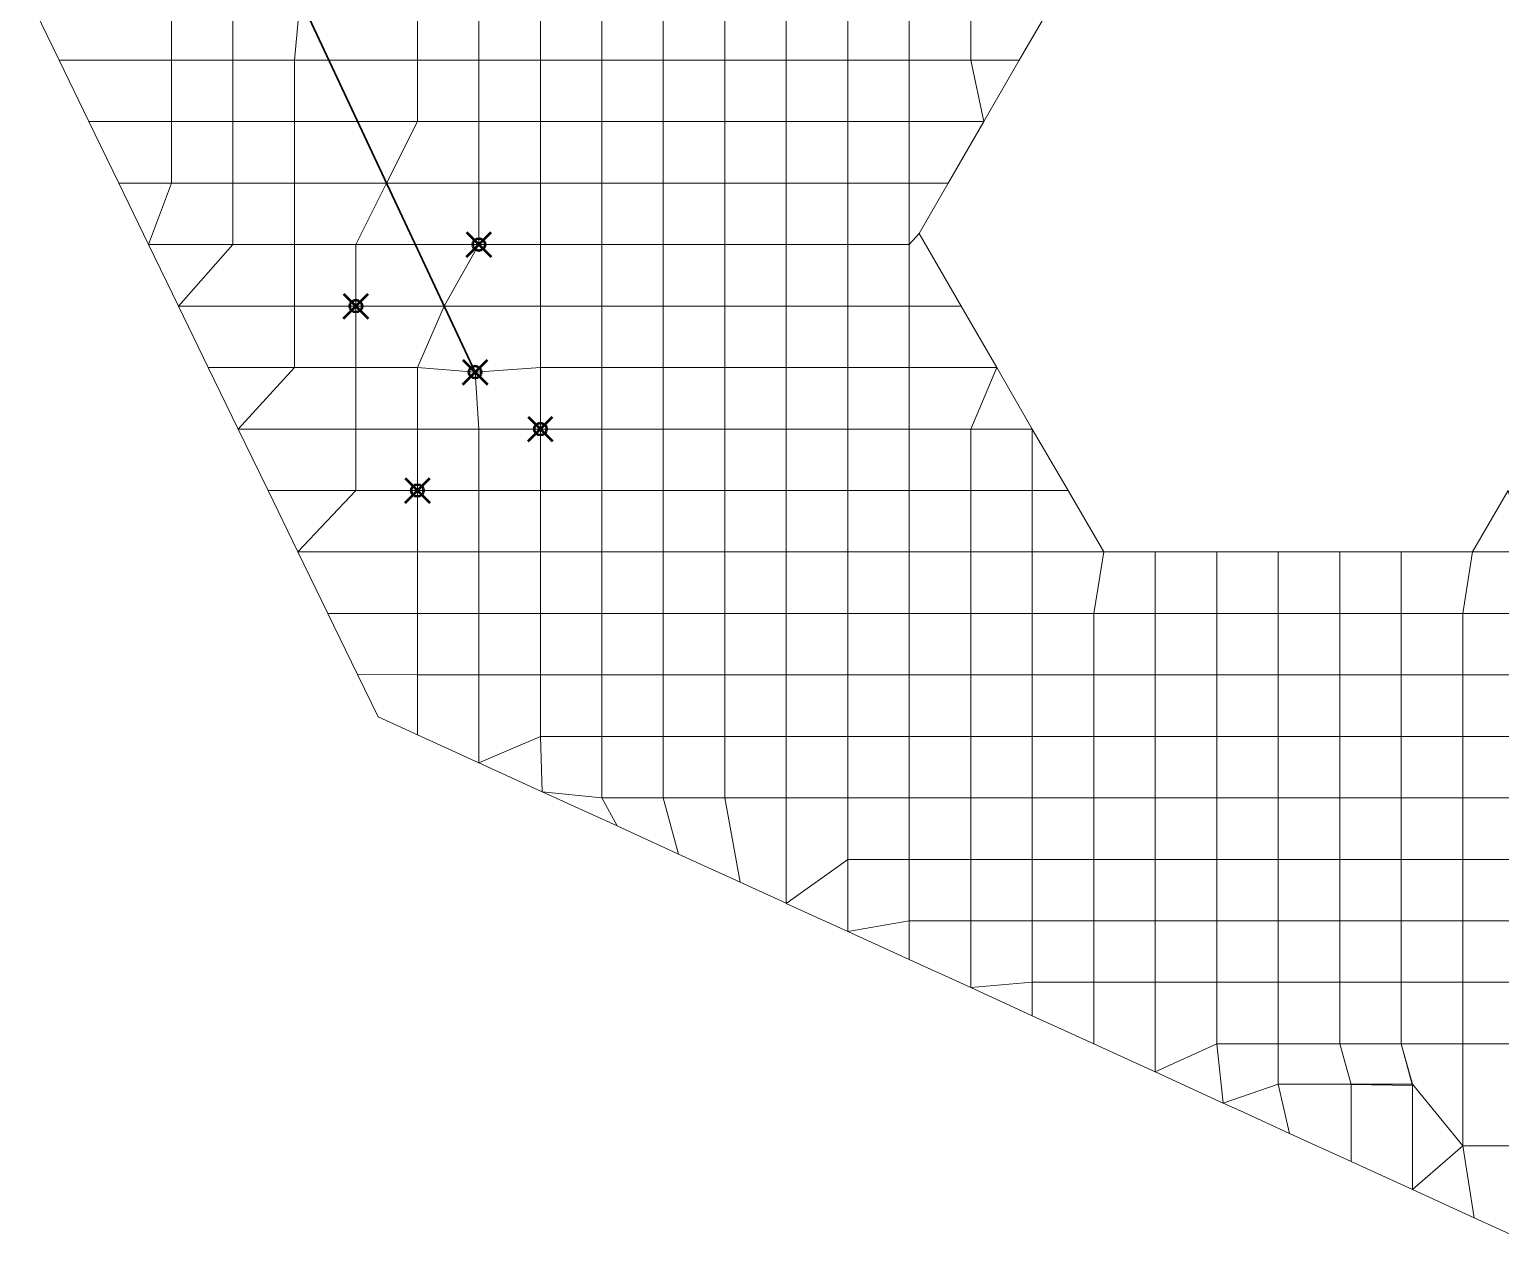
# Model space of a CAD drawing. Header units: inches. Extents: x 0 to 43.9, y -17.3 to 19.6.
# Drawn here: x 30.78 to 36.76, y -14.13 to -9.2 of the extents above; entities that cross this region are included whole.
import ezdxf

# ---------------------------------------------------------------- set-up
doc = ezdxf.new("R2010")
doc.units = ezdxf.units.IN
doc.header["$MEASUREMENT"] = 0
doc.header["$PDMODE"] = 35
doc.header["$PDSIZE"] = 0.05
for name, color, linetype, lineweight in [('SAP.Beam 30X80', 70, 'Continuous', 30), ('SAP.Columns', 170, 'Continuous', 50), ('SAP.Slab 30cm', 11, 'Continuous', 15)]:
    doc.layers.add(name, color=color, linetype=linetype, lineweight=lineweight)

msp = doc.modelspace()

# ---------------------------------------------------------------- linework, layer by layer
at = {"layer": 'SAP.Beam 30X80'}
msp.add_line((30.8376, -6.85529), (32.5897, -10.5952), dxfattribs=at)
at = {"layer": 'SAP.Columns'}
for p in [(32.605, -10.07675), (32.105, -10.32675), (32.5897, -10.5952), (32.855, -10.82675), (32.355, -11.07675)]:
    msp.add_point(p, dxfattribs=at)
at = {"layer": 'SAP.Slab 30cm'}
for points in [[(30.89874, -9.32675), (31.355, -9.32675), (31.355, -9.07675), (30.77771, -9.07675)], [(31.355, -9.32675), (31.605, -9.32675), (31.605, -9.07675), (31.355, -9.07675)], [(31.605, -9.32675), (31.855, -9.32675), (31.87832, -9.07675), (31.605, -9.07675)], [(31.855, -9.32675), (31.99545, -9.32675), (31.87832, -9.07675)], [(31.99545, -9.32675), (32.355, -9.32675), (32.355, -9.07675), (31.87832, -9.07675)], [(32.355, -9.32675), (32.605, -9.32675), (32.605, -9.07675), (32.355, -9.07675)], [(32.605, -9.32675), (32.855, -9.32675), (32.855, -9.07675), (32.605, -9.07675)], [(32.855, -9.32675), (33.105, -9.32675), (33.105, -9.07675), (32.855, -9.07675)], [(33.105, -9.32675), (33.355, -9.32675), (33.355, -9.07675), (33.105, -9.07675)], [(33.355, -9.32675), (33.605, -9.32675), (33.605, -9.07675), (33.355, -9.07675)], [(33.605, -9.32675), (33.855, -9.32675), (33.855, -9.07675), (33.605, -9.07675)], [(33.855, -9.32675), (34.105, -9.32675), (34.105, -9.07675), (33.855, -9.07675)], [(34.105, -9.32675), (34.355, -9.32675), (34.355, -9.07675), (34.105, -9.07675)], [(34.355, -9.32675), (34.605, -9.32675), (34.605, -9.07675), (34.355, -9.07675)], [(34.605, -9.32675), (34.80221, -9.32675), (34.94655, -9.07675), (34.605, -9.07675)], [(31.01976, -9.57675), (31.355, -9.57675), (31.355, -9.32675), (30.89874, -9.32675)], [(31.355, -9.57675), (31.605, -9.57675), (31.605, -9.32675), (31.355, -9.32675)], [(31.605, -9.57675), (31.855, -9.57675), (31.855, -9.32675), (31.605, -9.32675)], [(31.855, -9.57675), (32.11257, -9.57675), (31.99545, -9.32675), (31.855, -9.32675)], [(32.11257, -9.57675), (32.355, -9.57675), (32.355, -9.32675), (31.99545, -9.32675)], [(32.355, -9.57675), (32.605, -9.57675), (32.605, -9.32675), (32.355, -9.32675)], [(32.605, -9.57675), (32.855, -9.57675), (32.855, -9.32675), (32.605, -9.32675)], [(32.855, -9.57675), (33.105, -9.57675), (33.105, -9.32675), (32.855, -9.32675)], [(33.105, -9.57675), (33.355, -9.57675), (33.355, -9.32675), (33.105, -9.32675)], [(33.355, -9.57675), (33.605, -9.57675), (33.605, -9.32675), (33.355, -9.32675)], [(33.605, -9.57675), (33.855, -9.57675), (33.855, -9.32675), (33.605, -9.32675)], [(33.855, -9.57675), (34.105, -9.57675), (34.105, -9.32675), (33.855, -9.32675)], [(34.105, -9.57675), (34.355, -9.57675), (34.355, -9.32675), (34.105, -9.32675)], [(34.355, -9.57675), (34.65787, -9.57675), (34.605, -9.32675), (34.355, -9.32675)], [(34.65787, -9.57675), (34.65787, -9.57675), (34.80221, -9.32675), (34.605, -9.32675)], [(31.14079, -9.82675), (31.355, -9.82675), (31.355, -9.57675), (31.01976, -9.57675)], [(31.355, -9.82675), (31.605, -9.82675), (31.605, -9.57675), (31.355, -9.57675)], [(31.605, -9.82675), (31.855, -9.82675), (31.855, -9.57675), (31.605, -9.57675)], [(31.855, -9.82675), (32.22969, -9.82675), (32.11257, -9.57675), (31.855, -9.57675)], [(32.22969, -9.82675), (32.22969, -9.82675), (32.355, -9.57675), (32.11257, -9.57675)], [(32.22969, -9.82675), (32.605, -9.82675), (32.605, -9.57675), (32.355, -9.57675)], [(32.605, -9.82675), (32.855, -9.82675), (32.855, -9.57675), (32.605, -9.57675)], [(32.855, -9.82675), (33.105, -9.82675), (33.105, -9.57675), (32.855, -9.57675)], [(33.105, -9.82675), (33.355, -9.82675), (33.355, -9.57675), (33.105, -9.57675)], [(33.355, -9.82675), (33.605, -9.82675), (33.605, -9.57675), (33.355, -9.57675)], [(33.605, -9.82675), (33.855, -9.82675), (33.855, -9.57675), (33.605, -9.57675)], [(33.855, -9.82675), (34.105, -9.82675), (34.105, -9.57675), (33.855, -9.57675)], [(34.105, -9.82675), (34.355, -9.82675), (34.355, -9.57675), (34.105, -9.57675)], [(34.355, -9.82675), (34.51354, -9.82675), (34.65787, -9.57675), (34.355, -9.57675)], [(31.26217, -10.07675), (31.26217, -10.07675), (31.355, -9.82675), (31.14079, -9.82675)], [(31.26217, -10.07675), (31.605, -10.07675), (31.605, -9.82675), (31.355, -9.82675)], [(31.605, -10.07675), (31.855, -10.07675), (31.855, -9.82675), (31.605, -9.82675)], [(31.855, -10.07675), (32.105, -10.07675), (32.22969, -9.82675), (31.855, -9.82675)], [(32.105, -10.07675), (32.34681, -10.07675), (32.22969, -9.82675)], [(32.34681, -10.07675), (32.605, -10.07675), (32.605, -9.82675), (32.22969, -9.82675)], [(32.605, -10.07675), (32.855, -10.07675), (32.855, -9.82675), (32.605, -9.82675)], [(32.855, -10.07675), (33.105, -10.07675), (33.105, -9.82675), (32.855, -9.82675)], [(33.105, -10.07675), (33.355, -10.07675), (33.355, -9.82675), (33.105, -9.82675)], [(33.355, -10.07675), (33.605, -10.07675), (33.605, -9.82675), (33.355, -9.82675)], [(33.605, -10.07675), (33.855, -10.07675), (33.855, -9.82675), (33.605, -9.82675)], [(33.855, -10.07675), (34.105, -10.07675), (34.105, -9.82675), (33.855, -9.82675)], [(34.105, -10.07675), (34.355, -10.07675), (34.355, -9.82675), (34.105, -9.82675)], [(34.355, -10.07675), (34.3954, -10.03137), (34.51354, -9.82675), (34.355, -9.82675)], [(34.355, -10.32675), (34.56642, -10.32675), (34.3954, -10.03137), (34.355, -10.07675)], [(31.38363, -10.32675), (31.38363, -10.32675), (31.605, -10.07675), (31.26217, -10.07675)], [(31.38363, -10.32675), (31.855, -10.32675), (31.855, -10.07675), (31.605, -10.07675)], [(31.855, -10.32675), (32.105, -10.32675), (32.105, -10.07675), (31.855, -10.07675)], [(32.105, -10.32675), (32.46393, -10.32675), (32.34681, -10.07675), (32.105, -10.07675)], [(32.46393, -10.32675), (32.46393, -10.32675), (32.605, -10.07675), (32.34681, -10.07675)], [(32.46393, -10.32675), (32.855, -10.32675), (32.855, -10.07675), (32.605, -10.07675)], [(32.855, -10.32675), (33.105, -10.32675), (33.105, -10.07675), (32.855, -10.07675)], [(33.105, -10.32675), (33.355, -10.32675), (33.355, -10.07675), (33.105, -10.07675)], [(33.355, -10.32675), (33.605, -10.32675), (33.605, -10.07675), (33.355, -10.07675)], [(33.605, -10.32675), (33.855, -10.32675), (33.855, -10.07675), (33.605, -10.07675)], [(33.855, -10.32675), (34.105, -10.32675), (34.105, -10.07675), (33.855, -10.07675)], [(34.105, -10.32675), (34.355, -10.32675), (34.355, -10.07675), (34.105, -10.07675)], [(31.50509, -10.57675), (31.855, -10.57675), (31.855, -10.32675), (31.38363, -10.32675)], [(31.855, -10.57675), (32.105, -10.57675), (32.105, -10.32675), (31.855, -10.32675)], [(32.105, -10.57675), (32.355, -10.57675), (32.46393, -10.32675), (32.105, -10.32675)], [(32.355, -10.57675), (32.5897, -10.5952), (32.46393, -10.32675)], [(32.5897, -10.5952), (32.855, -10.57675), (32.855, -10.32675), (32.46393, -10.32675)], [(32.855, -10.57675), (33.105, -10.57675), (33.105, -10.32675), (32.855, -10.32675)], [(33.105, -10.57675), (33.355, -10.57675), (33.355, -10.32675), (33.105, -10.32675)], [(33.355, -10.57675), (33.605, -10.57675), (33.605, -10.32675), (33.355, -10.32675)], [(33.605, -10.57675), (33.855, -10.57675), (33.855, -10.32675), (33.605, -10.32675)], [(33.855, -10.57675), (34.105, -10.57675), (34.105, -10.32675), (33.855, -10.32675)], [(34.105, -10.57675), (34.355, -10.57675), (34.355, -10.32675), (34.105, -10.32675)], [(34.355, -10.57675), (34.71116, -10.57675), (34.56642, -10.32675), (34.355, -10.32675)], [(31.62656, -10.82675), (31.62656, -10.82675), (31.855, -10.57675), (31.50509, -10.57675)], [(31.62656, -10.82675), (32.105, -10.82675), (32.105, -10.57675), (31.855, -10.57675)], [(32.105, -10.82675), (32.355, -10.82675), (32.355, -10.57675), (32.105, -10.57675)], [(32.355, -10.82675), (32.605, -10.82675), (32.5897, -10.5952), (32.355, -10.57675)], [(32.605, -10.82675), (32.855, -10.82675), (32.855, -10.57675), (32.5897, -10.5952)], [(32.855, -10.82675), (33.105, -10.82675), (33.105, -10.57675), (32.855, -10.57675)], [(33.105, -10.82675), (33.355, -10.82675), (33.355, -10.57675), (33.105, -10.57675)], [(33.355, -10.82675), (33.605, -10.82675), (33.605, -10.57675), (33.355, -10.57675)], [(33.605, -10.82675), (33.855, -10.82675), (33.855, -10.57675), (33.605, -10.57675)], [(33.855, -10.82675), (34.105, -10.82675), (34.105, -10.57675), (33.855, -10.57675)], [(34.105, -10.82675), (34.355, -10.82675), (34.355, -10.57675), (34.105, -10.57675)], [(34.355, -10.82675), (34.605, -10.82675), (34.71116, -10.57675), (34.355, -10.57675)], [(34.605, -10.82675), (34.855, -10.82675), (34.71116, -10.57675)], [(31.74802, -11.07675), (32.105, -11.07675), (32.105, -10.82675), (31.62656, -10.82675)], [(32.105, -11.07675), (32.355, -11.07675), (32.355, -10.82675), (32.105, -10.82675)], [(32.355, -11.07675), (32.605, -11.07675), (32.605, -10.82675), (32.355, -10.82675)], [(32.605, -11.07675), (32.855, -11.07675), (32.855, -10.82675), (32.605, -10.82675)], [(32.855, -11.07675), (33.105, -11.07675), (33.105, -10.82675), (32.855, -10.82675)], [(33.105, -11.07675), (33.355, -11.07675), (33.355, -10.82675), (33.105, -10.82675)], [(33.355, -11.07675), (33.605, -11.07675), (33.605, -10.82675), (33.355, -10.82675)], [(33.605, -11.07675), (33.855, -11.07675), (33.855, -10.82675), (33.605, -10.82675)], [(33.855, -11.07675), (34.105, -11.07675), (34.105, -10.82675), (33.855, -10.82675)], [(34.105, -11.07675), (34.355, -11.07675), (34.355, -10.82675), (34.105, -10.82675)], [(34.355, -11.07675), (34.605, -11.07675), (34.605, -10.82675), (34.355, -10.82675)], [(34.605, -11.07675), (34.855, -11.07675), (34.855, -10.82675), (34.605, -10.82675)], [(34.855, -11.07675), (35.00065, -11.07675), (34.855, -10.82675)], [(31.86948, -11.32675), (31.86948, -11.32675), (32.105, -11.07675), (31.74802, -11.07675)], [(31.86948, -11.32675), (32.355, -11.32675), (32.355, -11.07675), (32.105, -11.07675)], [(32.355, -11.32675), (32.605, -11.32675), (32.605, -11.07675), (32.355, -11.07675)], [(32.605, -11.32675), (32.855, -11.32675), (32.855, -11.07675), (32.605, -11.07675)], [(32.855, -11.32675), (33.105, -11.32675), (33.105, -11.07675), (32.855, -11.07675)], [(33.105, -11.32675), (33.355, -11.32675), (33.355, -11.07675), (33.105, -11.07675)], [(33.355, -11.32675), (33.605, -11.32675), (33.605, -11.07675), (33.355, -11.07675)], [(33.605, -11.32675), (33.855, -11.32675), (33.855, -11.07675), (33.605, -11.07675)], [(33.855, -11.32675), (34.105, -11.32675), (34.105, -11.07675), (33.855, -11.07675)], [(34.105, -11.32675), (34.355, -11.32675), (34.355, -11.07675), (34.105, -11.07675)], [(34.355, -11.32675), (34.605, -11.32675), (34.605, -11.07675), (34.355, -11.07675)], [(34.605, -11.32675), (34.855, -11.32675), (34.855, -11.07675), (34.605, -11.07675)], [(34.855, -11.32675), (35.1454, -11.32675), (35.00065, -11.07675), (34.855, -11.07675)], [(36.6454, -11.32675), (36.855, -11.32675), (36.79015, -11.07675)], [(31.99094, -11.57675), (32.355, -11.57675), (32.355, -11.32675), (31.86948, -11.32675)], [(32.355, -11.57675), (32.605, -11.57675), (32.605, -11.32675), (32.355, -11.32675)], [(32.605, -11.57675), (32.855, -11.57675), (32.855, -11.32675), (32.605, -11.32675)], [(32.855, -11.57675), (33.105, -11.57675), (33.105, -11.32675), (32.855, -11.32675)], [(33.105, -11.57675), (33.355, -11.57675), (33.355, -11.32675), (33.105, -11.32675)], [(33.355, -11.57675), (33.605, -11.57675), (33.605, -11.32675), (33.355, -11.32675)], [(33.605, -11.57675), (33.855, -11.57675), (33.855, -11.32675), (33.605, -11.32675)], [(33.855, -11.57675), (34.105, -11.57675), (34.105, -11.32675), (33.855, -11.32675)], [(34.105, -11.57675), (34.355, -11.57675), (34.355, -11.32675), (34.105, -11.32675)], [(34.355, -11.57675), (34.605, -11.57675), (34.605, -11.32675), (34.355, -11.32675)], [(34.605, -11.57675), (34.855, -11.57675), (34.855, -11.32675), (34.605, -11.32675)], [(34.855, -11.57675), (35.105, -11.57675), (35.1454, -11.32675), (34.855, -11.32675)], [(35.105, -11.57675), (35.355, -11.57675), (35.355, -11.32675), (35.1454, -11.32675)], [(35.355, -11.57675), (35.605, -11.57675), (35.605, -11.32675), (35.355, -11.32675)], [(35.605, -11.57675), (35.855, -11.57675), (35.855, -11.32675), (35.605, -11.32675)], [(35.855, -11.57675), (36.105, -11.57675), (36.105, -11.32675), (35.855, -11.32675)], [(36.105, -11.57675), (36.355, -11.57675), (36.355, -11.32675), (36.105, -11.32675)], [(36.355, -11.57675), (36.605, -11.57675), (36.6454, -11.32675), (36.355, -11.32675)], [(36.605, -11.57675), (36.855, -11.57675), (36.855, -11.32675), (36.6454, -11.32675)], [(32.11155, -11.82499), (32.355, -11.82675), (32.355, -11.57675), (31.99094, -11.57675)], [(32.355, -11.82675), (32.605, -11.82675), (32.605, -11.57675), (32.355, -11.57675)], [(32.605, -11.82675), (32.855, -11.82675), (32.855, -11.57675), (32.605, -11.57675)], [(32.855, -11.82675), (33.105, -11.82675), (33.105, -11.57675), (32.855, -11.57675)], [(33.105, -11.82675), (33.355, -11.82675), (33.355, -11.57675), (33.105, -11.57675)], [(33.355, -11.82675), (33.605, -11.82675), (33.605, -11.57675), (33.355, -11.57675)], [(33.605, -11.82675), (33.855, -11.82675), (33.855, -11.57675), (33.605, -11.57675)], [(33.855, -11.82675), (34.105, -11.82675), (34.105, -11.57675), (33.855, -11.57675)], [(34.105, -11.82675), (34.355, -11.82675), (34.355, -11.57675), (34.105, -11.57675)], [(34.355, -11.82675), (34.605, -11.82675), (34.605, -11.57675), (34.355, -11.57675)], [(34.605, -11.82675), (34.855, -11.82675), (34.855, -11.57675), (34.605, -11.57675)], [(34.855, -11.82675), (35.105, -11.82675), (35.105, -11.57675), (34.855, -11.57675)], [(35.105, -11.82675), (35.355, -11.82675), (35.355, -11.57675), (35.105, -11.57675)], [(35.355, -11.82675), (35.605, -11.82675), (35.605, -11.57675), (35.355, -11.57675)], [(35.605, -11.82675), (35.855, -11.82675), (35.855, -11.57675), (35.605, -11.57675)], [(35.855, -11.82675), (36.105, -11.82675), (36.105, -11.57675), (35.855, -11.57675)], [(36.105, -11.82675), (36.355, -11.82675), (36.355, -11.57675), (36.105, -11.57675)], [(36.355, -11.82675), (36.605, -11.82675), (36.605, -11.57675), (36.355, -11.57675)], [(36.605, -11.82675), (36.855, -11.82675), (36.855, -11.57675), (36.605, -11.57675)], [(32.195, -11.99675), (32.355, -12.06989), (32.355, -11.82675), (32.11155, -11.82499)], [(32.355, -12.06989), (32.605, -12.18417), (32.605, -11.82675), (32.355, -11.82675)], [(32.605, -12.18417), (32.855, -12.07675), (32.855, -11.82675), (32.605, -11.82675)], [(32.855, -12.07675), (33.105, -12.07675), (33.105, -11.82675), (32.855, -11.82675)], [(33.105, -12.07675), (33.355, -12.07675), (33.355, -11.82675), (33.105, -11.82675)], [(33.355, -12.07675), (33.605, -12.07675), (33.605, -11.82675), (33.355, -11.82675)], [(33.605, -12.07675), (33.855, -12.07675), (33.855, -11.82675), (33.605, -11.82675)], [(33.855, -12.07675), (34.105, -12.07675), (34.105, -11.82675), (33.855, -11.82675)], [(34.105, -12.07675), (34.355, -12.07675), (34.355, -11.82675), (34.105, -11.82675)], [(34.355, -12.07675), (34.605, -12.07675), (34.605, -11.82675), (34.355, -11.82675)], [(34.605, -12.07675), (34.855, -12.07675), (34.855, -11.82675), (34.605, -11.82675)], [(34.855, -12.07675), (35.105, -12.07675), (35.105, -11.82675), (34.855, -11.82675)], [(35.105, -12.07675), (35.355, -12.07675), (35.355, -11.82675), (35.105, -11.82675)], [(35.355, -12.07675), (35.605, -12.07675), (35.605, -11.82675), (35.355, -11.82675)], [(35.605, -12.07675), (35.855, -12.07675), (35.855, -11.82675), (35.605, -11.82675)], [(35.855, -12.07675), (36.105, -12.07675), (36.105, -11.82675), (35.855, -11.82675)], [(36.105, -12.07675), (36.355, -12.07675), (36.355, -11.82675), (36.105, -11.82675)], [(36.355, -12.07675), (36.605, -12.07675), (36.605, -11.82675), (36.355, -11.82675)], [(36.605, -12.07675), (36.855, -12.07675), (36.855, -11.82675), (36.605, -11.82675)], [(32.605, -12.18417), (32.86176, -12.30154), (32.855, -12.07675), (32.605, -12.18417)], [(32.86176, -12.30154), (33.105, -12.32675), (33.105, -12.07675), (32.855, -12.07675)], [(33.105, -12.32675), (33.355, -12.32675), (33.355, -12.07675), (33.105, -12.07675)], [(33.355, -12.32675), (33.605, -12.32675), (33.605, -12.07675), (33.355, -12.07675)], [(33.605, -12.32675), (33.855, -12.32675), (33.855, -12.07675), (33.605, -12.07675)], [(33.855, -12.32675), (34.105, -12.32675), (34.105, -12.07675), (33.855, -12.07675)], [(34.105, -12.32675), (34.355, -12.32675), (34.355, -12.07675), (34.105, -12.07675)], [(34.355, -12.32675), (34.605, -12.32675), (34.605, -12.07675), (34.355, -12.07675)], [(34.605, -12.32675), (34.855, -12.32675), (34.855, -12.07675), (34.605, -12.07675)], [(34.855, -12.32675), (35.105, -12.32675), (35.105, -12.07675), (34.855, -12.07675)], [(35.105, -12.32675), (35.355, -12.32675), (35.355, -12.07675), (35.105, -12.07675)], [(35.355, -12.32675), (35.605, -12.32675), (35.605, -12.07675), (35.355, -12.07675)], [(35.605, -12.32675), (35.855, -12.32675), (35.855, -12.07675), (35.605, -12.07675)], [(35.855, -12.32675), (36.105, -12.32675), (36.105, -12.07675), (35.855, -12.07675)], [(36.105, -12.32675), (36.355, -12.32675), (36.355, -12.07675), (36.105, -12.07675)], [(36.355, -12.32675), (36.605, -12.32675), (36.605, -12.07675), (36.355, -12.07675)], [(36.605, -12.32675), (36.855, -12.32675), (36.855, -12.07675), (36.605, -12.07675)], [(32.86176, -12.30154), (33.16691, -12.44103), (33.105, -12.32675), (32.86176, -12.30154)], [(33.16691, -12.44103), (33.41691, -12.55531), (33.355, -12.32675), (33.105, -12.32675)], [(33.41691, -12.55531), (33.66691, -12.66959), (33.605, -12.32675), (33.355, -12.32675)], [(33.66691, -12.66959), (33.855, -12.75517), (33.855, -12.32675), (33.605, -12.32675)], [(33.855, -12.75557), (34.105, -12.57675), (34.105, -12.32675), (33.855, -12.32675)], [(34.105, -12.57675), (34.355, -12.57675), (34.355, -12.32675), (34.105, -12.32675)], [(34.355, -12.57675), (34.605, -12.57675), (34.605, -12.32675), (34.355, -12.32675)], [(34.605, -12.57675), (34.855, -12.57675), (34.855, -12.32675), (34.605, -12.32675)], [(34.855, -12.57675), (35.105, -12.57675), (35.105, -12.32675), (34.855, -12.32675)], [(35.105, -12.57675), (35.355, -12.57675), (35.355, -12.32675), (35.105, -12.32675)], [(35.355, -12.57675), (35.605, -12.57675), (35.605, -12.32675), (35.355, -12.32675)], [(35.605, -12.57675), (35.855, -12.57675), (35.855, -12.32675), (35.605, -12.32675)], [(35.855, -12.57675), (36.105, -12.57675), (36.105, -12.32675), (35.855, -12.32675)], [(36.105, -12.57675), (36.355, -12.57675), (36.355, -12.32675), (36.105, -12.32675)], [(36.355, -12.57675), (36.605, -12.57675), (36.605, -12.32675), (36.355, -12.32675)], [(36.605, -12.57675), (36.855, -12.57675), (36.855, -12.32675), (36.605, -12.32675)], [(33.855, -12.75557), (34.105, -12.86985), (34.105, -12.57675), (33.855, -12.75557)], [(34.105, -12.86985), (34.355, -12.82675), (34.355, -12.57675), (34.105, -12.57675)], [(34.355, -12.82675), (34.605, -12.82675), (34.605, -12.57675), (34.355, -12.57675)], [(34.605, -12.82675), (34.855, -12.82675), (34.855, -12.57675), (34.605, -12.57675)], [(34.855, -12.82675), (35.105, -12.82675), (35.105, -12.57675), (34.855, -12.57675)], [(35.105, -12.82675), (35.355, -12.82675), (35.355, -12.57675), (35.105, -12.57675)], [(35.355, -12.82675), (35.605, -12.82675), (35.605, -12.57675), (35.355, -12.57675)], [(35.605, -12.82675), (35.855, -12.82675), (35.855, -12.57675), (35.605, -12.57675)], [(35.855, -12.82675), (36.105, -12.82675), (36.105, -12.57675), (35.855, -12.57675)], [(36.105, -12.82675), (36.355, -12.82675), (36.355, -12.57675), (36.105, -12.57675)], [(36.355, -12.82675), (36.605, -12.82675), (36.605, -12.57675), (36.355, -12.57675)], [(36.605, -12.82675), (36.855, -12.82675), (36.855, -12.57675), (36.605, -12.57675)], [(34.105, -12.86985), (34.355, -12.98413), (34.355, -12.82675), (34.105, -12.86985)], [(34.355, -12.98413), (34.605, -13.09841), (34.605, -12.82675), (34.355, -12.82675)], [(34.605, -13.09841), (34.855, -13.07675), (34.855, -12.82675), (34.605, -12.82675)], [(34.855, -13.07675), (35.105, -13.07675), (35.105, -12.82675), (34.855, -12.82675)], [(35.105, -13.07675), (35.355, -13.07675), (35.355, -12.82675), (35.105, -12.82675)], [(35.355, -13.07675), (35.605, -13.07675), (35.605, -12.82675), (35.355, -12.82675)], [(35.605, -13.07675), (35.855, -13.07675), (35.855, -12.82675), (35.605, -12.82675)], [(35.855, -13.07675), (36.105, -13.07675), (36.105, -12.82675), (35.855, -12.82675)], [(36.105, -13.07675), (36.355, -13.07675), (36.355, -12.82675), (36.105, -12.82675)], [(36.355, -13.07675), (36.605, -13.07675), (36.605, -12.82675), (36.355, -12.82675)], [(36.605, -13.07675), (36.855, -13.07675), (36.855, -12.82675), (36.605, -12.82675)], [(34.605, -13.09841), (34.855, -13.21268), (34.855, -13.07675), (34.605, -13.09841)], [(34.855, -13.21268), (35.105, -13.32675), (35.105, -13.07675), (34.855, -13.07675)], [(35.105, -13.32675), (35.355, -13.44124), (35.355, -13.07675), (35.105, -13.07675)], [(35.355, -13.44124), (35.605, -13.32675), (35.605, -13.07675), (35.355, -13.07675)], [(35.605, -13.32675), (35.855, -13.32675), (35.855, -13.07675), (35.605, -13.07675)], [(35.855, -13.32675), (36.105, -13.32675), (36.105, -13.07675), (35.855, -13.07675)], [(36.105, -13.32675), (36.355, -13.32675), (36.355, -13.07675), (36.105, -13.07675)], [(36.355, -13.32675), (36.605, -13.32675), (36.605, -13.07675), (36.355, -13.07675)], [(36.605, -13.32675), (36.855, -13.32675), (36.855, -13.07675), (36.605, -13.07675)], [(35.355, -13.44124), (35.63153, -13.56765), (35.605, -13.32675), (35.355, -13.44124)], [(35.63153, -13.56765), (35.855, -13.49099), (35.855, -13.32675), (35.605, -13.32675)], [(35.855, -13.49099), (36.15144, -13.49182), (36.105, -13.32675), (35.855, -13.32675)], [(36.15144, -13.49182), (36.40144, -13.49632), (36.355, -13.32675), (36.105, -13.32675)], [(36.40144, -13.49099), (36.605, -13.74099), (36.605, -13.32675), (36.355, -13.32675)], [(36.605, -13.74099), (36.855, -13.74099), (36.855, -13.32675), (36.605, -13.32675)], [(35.71353, -13.60514), (35.90144, -13.69103), (35.855, -13.49099), (35.63153, -13.56765)], [(35.90144, -13.69103), (36.15144, -13.80531), (36.15144, -13.49099), (35.855, -13.49099)], [(36.15144, -13.80531), (36.40144, -13.91959), (36.40144, -13.49099), (36.15144, -13.49099)], [(36.40144, -13.91959), (36.605, -13.74099), (36.40144, -13.49099), (36.40144, -13.91959)], [(36.40144, -13.91959), (36.65144, -14.03387), (36.605, -13.74099), (36.40144, -13.91959)], [(36.65144, -14.03387), (36.855, -14.12692), (36.855, -13.74099), (36.605, -13.74099)]]:
    msp.add_3dface(points, dxfattribs=at)

doc.saveas('drawing.dxf')
